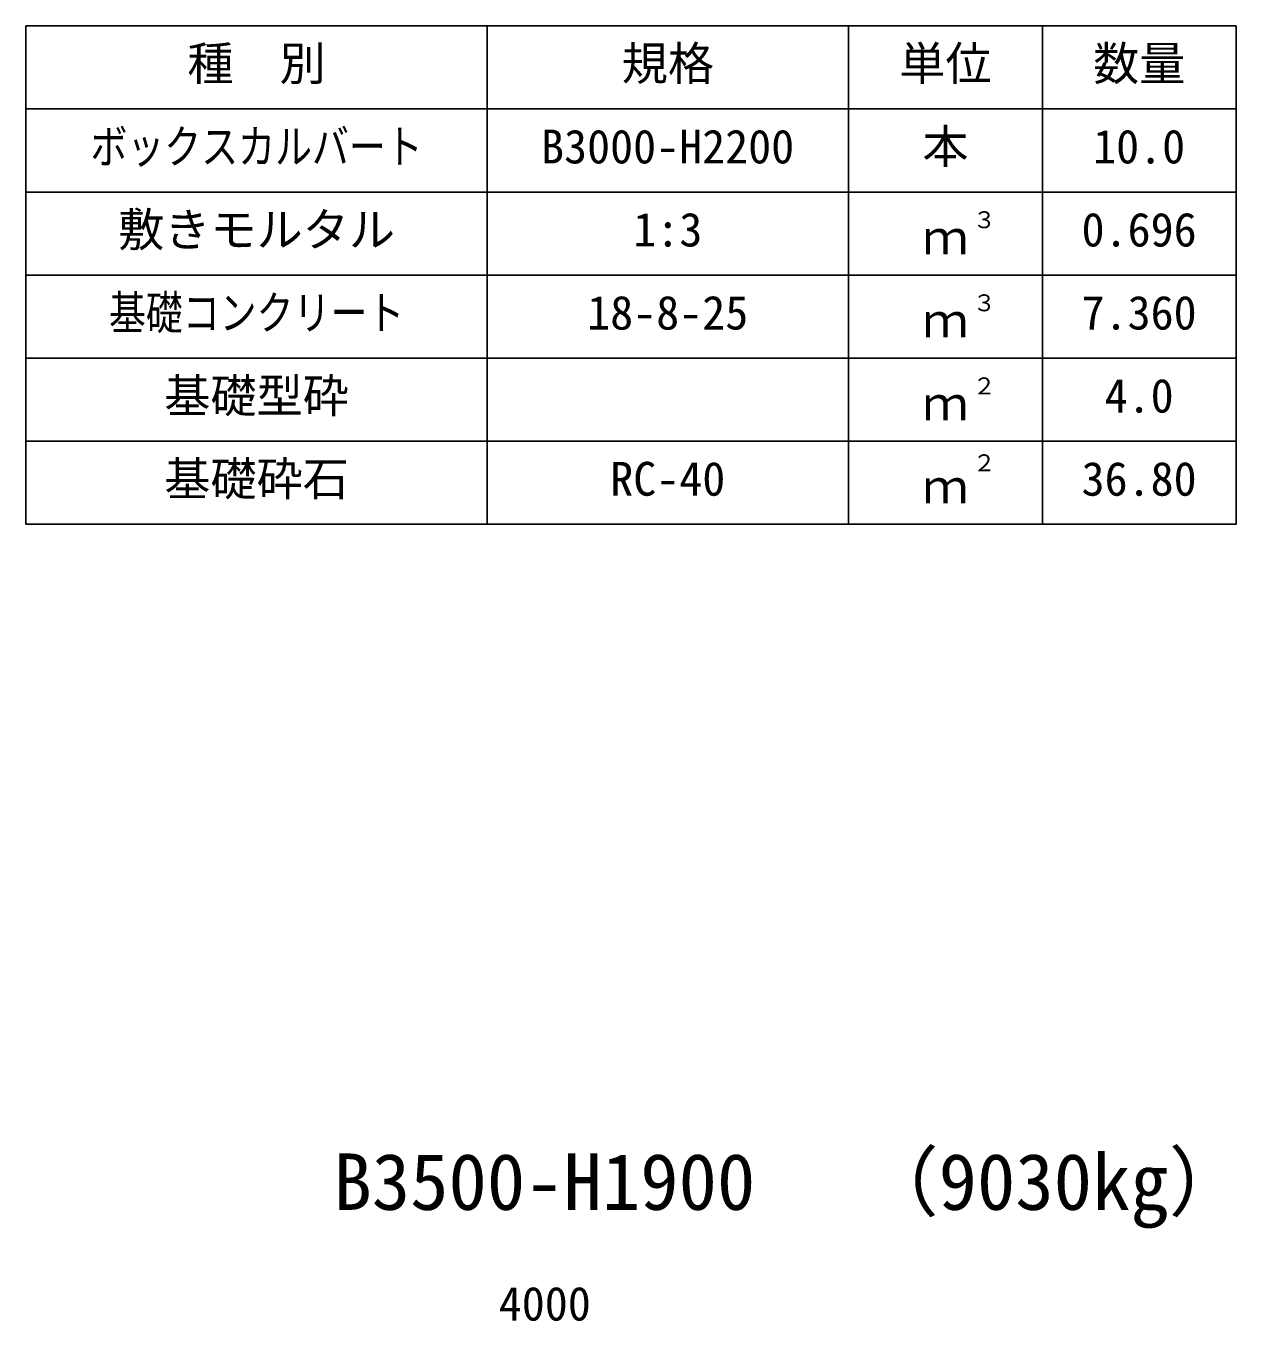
# Model space of a CAD drawing. Units: millimetres, scale not verified. Extents: x -100800 to 100800, y -35640 to 35640.
# Drawn here: x 49472 to 53407, y -17441 to -13231 of the extents above; entities that cross this region are included whole.
import ezdxf
from ezdxf.enums import TextEntityAlignment as Align

# ---------------------------------------------------------------- set-up
doc = ezdxf.new("R2010")
doc.units = ezdxf.units.MM
doc.header["$LTSCALE"] = 120
for name, color, linetype, lineweight in [('0-0_DIM', 7, 'Continuous', 25), ('0-3_HYO', 3, 'Continuous', 25), ('0-4_HYO2', 4, 'Continuous', 25), ('0-7_TXT', 7, 'Continuous', 25)]:
    doc.layers.add(name, color=color, linetype=linetype, lineweight=lineweight)
doc.styles.add('ＭＳ ゴシック', font='')
doc.styles.get('ＭＳ ゴシック').set_extended_font_data('MS Gothic')

msp = doc.modelspace()

# ---------------------------------------------------------------- linework, layer by layer
at = {"layer": '0-3_HYO'}
for p, q in [((50971.6, -13231.4), (50971.6, -14851.4)), ((52146.6, -13231.4), (52146.6, -14851.4)), ((52776.6, -13231.4), (52776.6, -14851.4)), ((49471.6, -13501.4), (53406.6, -13501.4))]:
    msp.add_line(p, q, dxfattribs=at)
msp.add_lwpolyline([(49471.6, -14851.4), (53406.6, -14851.4), (53406.6, -13231.4), (49471.6, -13231.4)], close=True, dxfattribs=at)
at = {"layer": '0-4_HYO2'}
for p, q in [((49471.6, -13771.4), (53406.6, -13771.4)), ((49471.6, -14041.4), (53406.6, -14041.4)), ((49471.6, -14311.4), (53406.6, -14311.4)), ((49471.6, -14581.4), (53406.6, -14581.4))]:
    msp.add_line(p, q, dxfattribs=at)

# ---------------------------------------------------------------- texts
at = {"layer": '0-0_DIM', "style": 'ＭＳ ゴシック'}
msp.add_text('4000', height=110, dxfattribs=at).set_placement((51009.1, -17472.4), align=Align.BOTTOM_LEFT)
at = {"layer": '0-7_TXT', "style": 'ＭＳ ゴシック'}
for s, height, p in [('種\u3000別', 110, (49996.6, -13441.4)), ('規格', 110, (51409.1, -13441.4)), ('単位', 110, (52311.6, -13441.4)), ('数量', 110, (52941.6, -13441.4)), ('本', 110, (52386.6, -13711.4)), ('B3000-H2200', 110, (51146.6, -13711.4)), ('10.0', 110, (52941.6, -13711.4)), ('敷きモルタル', 110, (49771.6, -13981.4)), ('1:3', 110, (51446.6, -13981.4)), ('３', 55, (52550.5, -13905.5)), ('0.696', 110, (52904.1, -13981.4)), ('ｍ', 110, (52386.6, -14006.4)), ('18-8-25', 110, (51296.6, -14251.4)), ('３', 55, (52550.5, -14175.5)), ('7.360', 110, (52904.1, -14251.4)), ('ｍ', 110, (52386.6, -14276.4)), ('基礎型砕', 110, (49921.6, -14521.4)), ('２', 55, (52550.5, -14445.5)), ('4.0', 110, (52979.1, -14521.4)), ('ｍ', 110, (52386.6, -14546.4)), ('基礎砕石', 110, (49921.6, -14791.4)), ('RC-40', 110, (51371.6, -14791.4)), ('２', 55, (52550.5, -14695.5)), ('36.80', 110, (52904.1, -14791.4)), ('ｍ', 110, (52386.6, -14816.4)), ('（9030kg）', 183.3, (52189.3, -17134.7)), ('B3500-H1900', 183.3, (50471.6, -17134.7))]:
    msp.add_text(s, height=height, dxfattribs=at).set_placement(p, align=Align.BOTTOM_LEFT)
at = {"layer": '0-7_TXT', "style": 'ＭＳ ゴシック', "width": 0.8}
for s, p in [('ボックスカルバート', (49681.6, -13711.4)), ('基礎コンクリート', (49741.6, -14251.4))]:
    msp.add_text(s, height=110, dxfattribs=at).set_placement(p, align=Align.BOTTOM_LEFT)

doc.saveas('drawing.dxf')
